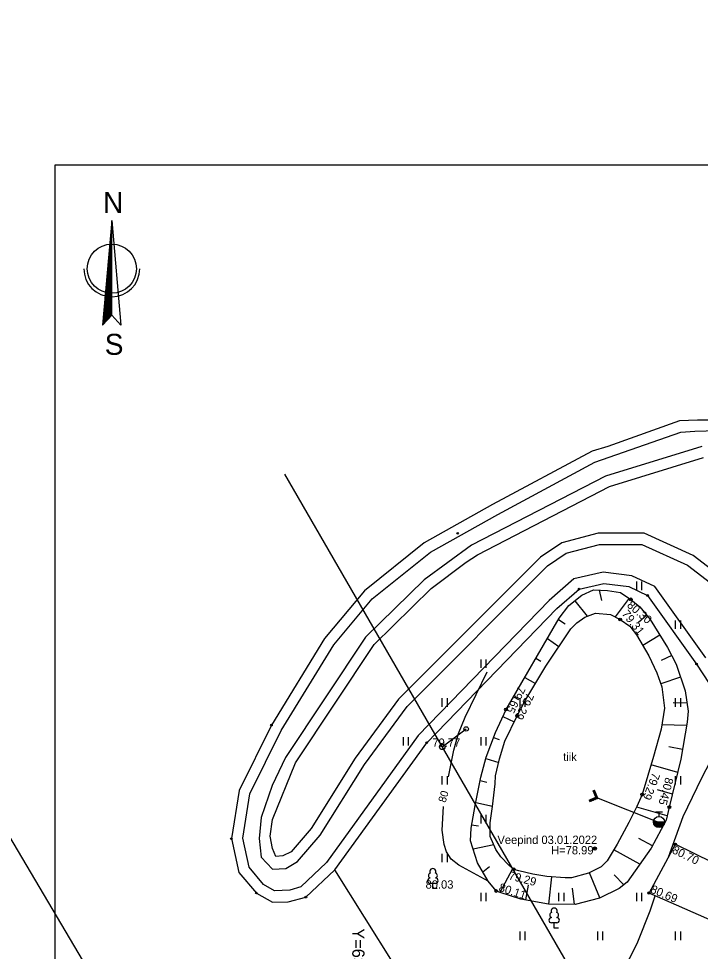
# Model space of a CAD drawing. Extents: x 635520 to 641285, y 6458433 to 6466834.
# Drawn here: x 637470.5 to 637531.9, y 6462656.9 to 6462740.8 of the extents above; entities that cross this region are included whole.
import ezdxf

# ---------------------------------------------------------------- set-up
doc = ezdxf.new("R2010")
doc.units = 0
for name, color, linetype in [('ABIJOONIS_TT_info', 7, 'Continuous'), ('Default', 7, 'Continuous'), ('HALJASTUS', 7, 'Continuous'), ('HORISONTAAL-EH2000', 7, 'Continuous'), ('KORGUS-EH2000', 7, 'Continuous'), ('MOOTMPUNKT', 7, 'Continuous'), ('MPOHULIIN', 7, 'Continuous'), ('PIIR', 7, 'Continuous'), ('POST', 7, 'Continuous'), ('PUU', 7, 'Continuous'), ('RELJEEF', 7, 'Continuous'), ('TEE', 7, 'Continuous'), ('TTRASS', 7, 'Continuous'), ('VEEKOGU', 7, 'Continuous'), ('VKAEV', 7, 'Continuous'), ('VORK', 7, 'Continuous'), ('VORMISTUS', 7, 'Continuous'), ('VTRASS', 7, 'Continuous')]:
    doc.layers.add(name, color=color, linetype=linetype)

# ---------------------------------------------------------------- blocks, each defined once
blk = doc.blocks.new('TUPOST')
at = {"layer": 'Default'}
blk.add_circle((0, 0), 40, dxfattribs=at)
blk = doc.blocks.new('LEHTP1')
at = {"layer": 'Default'}
for p, q in [((48, 95), (-48, 95)), ((0, 0), (0, 95)), ((76, 0), (0, 0))]:
    blk.add_line(p, q, dxfattribs=at)
for centre, radius, start, end in [((0, 304), 55.4, 332.5799, 207.4201), ((-47, 142), 47.5, 90.0016, 269.3953), ((-34, 235), 46.5, 109.0217, 253.1415), ((34, 235), 46.5, 286.8508, 70.9859), ((47, 142), 47.5, 270.6047, 89.9984)]:
    blk.add_arc(centre, radius, start, end, dxfattribs=at)
blk = doc.blocks.new('PUPOST')
at = {"layer": 'Default'}
blk.add_circle((0, 0), 50, dxfattribs=at)

msp = doc.modelspace()

# ---------------------------------------------------------------- linework, layer by layer
at = {"layer": 'ABIJOONIS_TT_info'}
msp.add_lwpolyline([(637533.242, 6462651.46), (637506.977, 6462651.46), (637498.977, 6462664.246)], dxfattribs=at)
at = {"layer": 'HALJASTUS'}
for p, q in [((637526.125, 6462690.179), (637526.125, 6462689.418)), ((637526.58, 6462690.179), (637526.58, 6462689.418)), ((637529.625, 6462686.679), (637529.625, 6462685.918)), ((637530.08, 6462686.679), (637530.08, 6462685.918)), ((637512.125, 6462683.179), (637512.125, 6462682.418)), ((637512.58, 6462683.179), (637512.58, 6462682.418)), ((637508.625, 6462679.679), (637508.625, 6462678.918)), ((637509.08, 6462679.679), (637509.08, 6462678.918)), ((637515.625, 6462679.679), (637515.625, 6462678.918)), ((637516.08, 6462679.679), (637516.08, 6462678.918)), ((637529.625, 6462679.679), (637529.625, 6462678.918)), ((637530.08, 6462679.679), (637530.08, 6462678.918)), ((637505.125, 6462676.179), (637505.125, 6462675.418)), ((637505.58, 6462676.179), (637505.58, 6462675.418)), ((637512.125, 6462676.179), (637512.125, 6462675.418)), ((637512.58, 6462676.179), (637512.58, 6462675.418)), ((637508.625, 6462672.679), (637508.625, 6462671.918)), ((637509.08, 6462672.679), (637509.08, 6462671.918)), ((637529.625, 6462672.679), (637529.625, 6462671.918)), ((637530.08, 6462672.679), (637530.08, 6462671.918)), ((637512.125, 6462669.179), (637512.125, 6462668.418)), ((637512.58, 6462669.179), (637512.58, 6462668.418)), ((637508.625, 6462665.679), (637508.625, 6462664.918)), ((637509.08, 6462665.679), (637509.08, 6462664.918)), ((637512.125, 6462662.179), (637512.125, 6462661.418)), ((637512.58, 6462662.179), (637512.58, 6462661.418)), ((637519.125, 6462662.179), (637519.125, 6462661.418)), ((637519.58, 6462662.179), (637519.58, 6462661.418)), ((637526.125, 6462662.179), (637526.125, 6462661.418)), ((637526.58, 6462662.179), (637526.58, 6462661.418)), ((637515.625, 6462658.679), (637515.625, 6462657.918)), ((637516.08, 6462658.679), (637516.08, 6462657.918)), ((637522.625, 6462658.679), (637522.625, 6462657.918)), ((637523.08, 6462658.679), (637523.08, 6462657.918)), ((637529.625, 6462658.679), (637529.625, 6462657.918)), ((637530.08, 6462658.679), (637530.08, 6462657.918))]:
    msp.add_line(p, q, dxfattribs=at)
at = {"layer": 'HORISONTAAL-EH2000'}
for points in [[(637529.002, 6462665.379), (637530.332, 6462669.05), (637532.004, 6462672.513), (637534.683, 6462677.657), (637535.764, 6462680.305), (637536.171, 6462681.668), (637536.465, 6462683.065), (637537.365, 6462688.606), (637538.265, 6462694.148)], [(637509.218, 6462672.609), (637509.695, 6462675.001), (637510.123, 6462676.52), (637510.711, 6462677.976), (637511.701, 6462680.013), (637512.692, 6462682.051)], [(637512.773, 6462663.225), (637511.453, 6462663.942), (637510.132, 6462664.658), (637509.452, 6462665.208), (637509.044, 6462665.849), (637508.812, 6462666.509), (637508.635, 6462667.817), (637508.754, 6462669.938)], [(637519.084, 6462646.472), (637521.794, 6462650.521), (637524.503, 6462654.57), (637525.502, 6462656.237), (637526.253, 6462657.761), (637527.366, 6462660.535), (637527.824, 6462661.903)]]:
    msp.add_lwpolyline(points, dxfattribs=at)
at = {"layer": 'KORGUS-EH2000'}
for centre, radius in [((637525.615, 6462688.58), 0.125), ((637524.66, 6462686.769), 0.125), ((637514.387, 6462678.66), 0.125), ((637515.386, 6462678.102), 0.125), ((637526.642, 6462671.006), 0.125), ((637529.088, 6462669.87), 0.125), ((637529.629, 6462666.543), 0.1), ((637515.087, 6462664.283), 0.125), ((637513.507, 6462662.335), 0.125), ((637527.262, 6462662.15), 0.1)]:
    msp.add_circle(centre, radius, dxfattribs=at)
at = {"layer": 'MOOTMPUNKT'}
for centre in [(637510.042, 6462694.531), (637520.963, 6462689.513), (637527.124, 6462688.936), (637531.535, 6462682.758), (637493.278, 6462677.266), (637507.246, 6462675.679), (637489.669, 6462667.049), (637522.373, 6462666.15), (637529.629, 6462666.543), (637491.917, 6462662.153), (637527.262, 6462662.15), (637496.376, 6462661.782)]:
    msp.add_circle(centre, 0.075, dxfattribs=at)
at = {"layer": 'MPOHULIIN'}
msp.add_lwpolyline([(637667.085, 6462495.579), (637601.464, 6462532.58), (637598.755, 6462539.191), (637587.763, 6462545.269), (637558.977, 6462591.434), (637533.22, 6462632.784), (637494.477, 6462699.839)], dxfattribs=at)
at = {"layer": 'PIIR'}
msp.add_lwpolyline([(637353.13, 6462864.54), (637469.54, 6462931.01), (637486.6, 6462884.52), (637514.77, 6462809.68), (637536.13, 6462756.21), (637550.61, 6462721.37), (637554.32, 6462722.87), (637557.03, 6462716.49), (637580.65, 6462661.56), (637606.05, 6462602.89), (637648.76, 6462501.82), (637606.05, 6462465.7), (637564.16, 6462430.62), (637503.74, 6462382.86), (637468.12, 6462357.68), (637436.35, 6462338.64), (637420.75, 6462347.57), (637461.84, 6462371.62), (637500.69, 6462455.68), (637521.04, 6462521.2), (637545.47, 6462531.18), (637521.85, 6462579.03), (637482.8, 6462645.08)], close=True, dxfattribs=at)
at = {"layer": 'POST'}
msp.add_lwpolyline([(637508.648, 6462675.312), (637510.804, 6462676.922)], dxfattribs=at)
at = {"layer": 'RELJEEF'}
for p, q in [((637522.759, 6462689.415), (637522.993, 6462688.47)), ((637520.59, 6462688.461), (637521.697, 6462687.063)), ((637525.462, 6462688.684), (637524.203, 6462687.001)), ((637527.057, 6462687.147), (637526.308, 6462686.514)), ((637519.119, 6462686.784), (637519.723, 6462686.365)), ((637518.11, 6462685.05), (637519.155, 6462684.325)), ((637528.247, 6462685.354), (637526.697, 6462684.429)), ((637517.085, 6462683.292), (637517.514, 6462683.032)), ((637529.304, 6462683.518), (637528.342, 6462683.092)), ((637516.071, 6462681.551), (637517.038, 6462681.006)), ((637530.105, 6462681.566), (637528.322, 6462680.988)), ((637515.064, 6462679.823), (637515.504, 6462679.575)), ((637530.678, 6462679.225), (637529.43, 6462679.268)), ((637514.097, 6462678.032), (637515.118, 6462677.545)), ((637530.643, 6462677.225), (637528.418, 6462677.302)), ((637513.264, 6462676.138), (637513.757, 6462675.98)), ((637530.275, 6462675.065), (637529.052, 6462675.297)), ((637512.579, 6462674.257), (637513.732, 6462673.888)), ((637529.839, 6462672.997), (637527.448, 6462673.678)), ((637512.062, 6462672.285), (637512.663, 6462672.135)), ((637529.372, 6462671.051), (637528.036, 6462671.431)), ((637511.663, 6462670.308), (637513.166, 6462669.975)), ((637528.9, 6462669.106), (637526.149, 6462669.889)), ((637511.293, 6462668.29), (637511.909, 6462668.21)), ((637527.561, 6462666.407), (637526.35, 6462667.068)), ((637511.43, 6462666.129), (637513.279, 6462666.518)), ((637526.434, 6462664.743), (637524.08, 6462666.03)), ((637512.299, 6462664.054), (637512.895, 6462664.533)), ((637513.868, 6462662.216), (637515.013, 6462664.346)), ((637518.237, 6462661.16), (637518.507, 6462663.599)), ((637522.841, 6462661.713), (637521.908, 6462663.98)), ((637524.999, 6462662.892), (637524.11, 6462663.803)), ((637516.157, 6462661.526), (637516.415, 6462662.867)), ((637520.551, 6462661.113), (637520.386, 6462662.596))]:
    msp.add_line(p, q, dxfattribs=at)
msp.add_lwpolyline([(637513.785, 6462662.243), (637513.507, 6462662.335), (637512.773, 6462663.225), (637511.829, 6462664.875), (637511.2, 6462666.85), (637511.239, 6462667.989), (637511.608, 6462670.037), (637512.124, 6462672.594), (637512.611, 6462674.373), (637513.433, 6462676.596), (637514.387, 6462678.66), (637519.187, 6462686.9), (637520.046, 6462688.027), (637521.222, 6462688.964), (637522.261, 6462689.44), (637523.513, 6462689.376), (637524.705, 6462689.197), (637525.615, 6462688.58), (637526.437, 6462687.905), (637527.368, 6462686.765), (637528.933, 6462684.252), (637529.692, 6462682.75), (637530.528, 6462680.354), (637530.771, 6462678.524), (637530.693, 6462677.518), (637530.127, 6462674.198), (637529.088, 6462669.87), (637528.806, 6462668.724), (637527.439, 6462666.181), (637525.304, 6462663.126), (637524.57, 6462662.563), (637522.801, 6462661.694), (637520.626, 6462661.111), (637518.199, 6462661.161), (637515.722, 6462661.603), (637513.785, 6462662.243)], dxfattribs=at)
at = {"layer": 'TEE'}
msp.add_lwpolyline([(637565.12, 6462645.328), (637545.797, 6462654.01), (637527.262, 6462662.15), (637529.629, 6462666.543), (637547.75, 6462657.658), (637558.396, 6462652.238), (637564.546, 6462651.505)], dxfattribs=at)
at = {"layer": 'TTRASS'}
for points in [[(637534.616, 6462704.716), (637531.616, 6462704.716), (637529.992, 6462704.647), (637523.542, 6462702.344), (637522.134, 6462701.932), (637513.157, 6462697.108), (637507.026, 6462693.668), (637501.638, 6462689.344), (637498.061, 6462685.067), (637493.278, 6462677.266), (637490.365, 6462671.394), (637489.669, 6462667.049), (637490.338, 6462664.013), (637491.917, 6462662.153), (637493.357, 6462661.317), (637494.785, 6462661.345), (637496.376, 6462661.782), (637498.977, 6462664.246), (637507.246, 6462675.679), (637518.956, 6462687.766), (637520.963, 6462689.513), (637523.183, 6462690.018), (637525.439, 6462689.726), (637527.124, 6462688.936), (637531.535, 6462682.758), (637537.298, 6462673.951)], [(637532.361, 6462683.323), (637527.786, 6462689.73), (637525.722, 6462690.697), (637523.135, 6462691.033), (637520.496, 6462690.432), (637518.267, 6462688.493), (637506.478, 6462676.323), (637498.222, 6462664.907), (637495.915, 6462662.722), (637494.924, 6462662.419), (637493.554, 6462662.359), (637492.568, 6462662.932), (637491.261, 6462664.471), (637490.687, 6462667.078), (637491.328, 6462671.086), (637494.154, 6462676.781), (637498.875, 6462684.481), (637502.341, 6462688.626), (637507.587, 6462692.836), (637513.639, 6462696.232), (637522.386, 6462700.932), (637530.134, 6462703.645), (637531.394, 6462703.715), (637535.5, 6462703.842)], [(637532.026, 6462702.354), (637523.328, 6462699.669), (637511.286, 6462693.45), (637507.013, 6462690.335), (637501.74, 6462685.175), (637494.54, 6462674.354), (637493.337, 6462671.828), (637492.357, 6462668.96), (637492.166, 6462667.051), (637492.357, 6462665.38), (637493.379, 6462664.311), (637494.571, 6462664.36), (637495.609, 6462664.975), (637497.653, 6462667.37), (637501.636, 6462673.716), (637505.477, 6462678.943), (637518.123, 6462691.613), (637519.815, 6462692.735), (637522.815, 6462693.532), (637526.61, 6462693.532), (637530.724, 6462691.667), (637537.088, 6462686.774)], [(637537.676, 6462687.583), (637531.242, 6462692.531), (637526.826, 6462694.532), (637522.684, 6462694.532), (637519.399, 6462693.659), (637517.486, 6462692.39), (637504.716, 6462679.596), (637500.808, 6462674.278), (637496.845, 6462667.963), (637495.04, 6462665.849), (637494.292, 6462665.493), (637493.68, 6462665.444), (637493.357, 6462666.168), (637493.174, 6462667.276), (637493.357, 6462668.766), (637495.429, 6462673.884), (637502.515, 6462684.533), (637507.66, 6462689.57), (637510.816, 6462691.921), (637511.813, 6462692.597), (637523.708, 6462698.739), (637532.177, 6462701.354)]]:
    msp.add_lwpolyline(points, dxfattribs=at)
at = {"layer": 'VEEKOGU'}
msp.add_lwpolyline([(637515.547, 6462664.163), (637515.087, 6462664.283), (637514.63, 6462664.669), (637513.924, 6462665.421), (637513.468, 6462666.081), (637512.971, 6462667.232), (637512.969, 6462668.456), (637513.162, 6462669.949), (637513.409, 6462671.983), (637513.453, 6462672.697), (637513.812, 6462674.231), (637514.286, 6462675.814), (637515.386, 6462678.102), (637516.085, 6462679.432), (637517.975, 6462682.555), (637520.234, 6462685.944), (637520.759, 6462686.477), (637521.488, 6462686.98), (637522.429, 6462687.354), (637523.789, 6462687.212), (637524.66, 6462686.769), (637525.54, 6462686.155), (637526.135, 6462685.396), (637527.246, 6462683.485), (637527.949, 6462681.981), (637528.427, 6462680.706), (637528.653, 6462678.775), (637528.353, 6462676.894), (637527.677, 6462674.434), (637526.642, 6462671.006), (637526.168, 6462669.927), (637525.436, 6462668.503), (637524.39, 6462666.549), (637523.501, 6462665.06), (637522.965, 6462664.508), (637521.802, 6462663.927), (637520.297, 6462663.53), (637519.704, 6462663.516), (637518.051, 6462663.63), (637516.797, 6462663.835), (637515.547, 6462664.163)], dxfattribs=at)
msp.add_circle((637522.373, 6462666.15), 0.15, dxfattribs=at)
at = {"layer": 'VKAEV'}
for p, q in [((637527.86, 6462669.447), (637528.46, 6462669.447)), ((637528.16, 6462669.047), (637528.16, 6462669.447)), ((637527.66, 6462668.547), (637528.66, 6462668.547))]:
    msp.add_line(p, q, dxfattribs=at)
msp.add_circle((637528.16, 6462668.547), 0.5, dxfattribs=at)
for radius in [0.475, 0.45, 0.425, 0.4, 0.375, 0.35, 0.325, 0.3, 0.275, 0.25, 0.225, 0.2, 0.175, 0.15, 0.125, 0.1, 0.075, 0.05]:
    msp.add_arc((637528.16, 6462668.547), radius, 180, 0, dxfattribs=at)
at = {"layer": 'VORMISTUS'}
for p, q in [((637478.905, 6462722.693), (637478.08, 6462713.267)), ((637478.883, 6462722.444), (637478.905, 6462722.444)), ((637478.891, 6462722.538), (637478.905, 6462722.538)), ((637478.9, 6462722.633), (637478.905, 6462722.633)), ((637478.905, 6462722.693), (637479.73, 6462713.267)), ((637478.905, 6462714.155), (637478.905, 6462722.693)), ((637478.809, 6462721.592), (637478.905, 6462721.592)), ((637478.817, 6462721.687), (637478.905, 6462721.687)), ((637478.825, 6462721.781), (637478.905, 6462721.781)), ((637478.834, 6462721.876), (637478.905, 6462721.876)), ((637478.842, 6462721.971), (637478.905, 6462721.971)), ((637478.85, 6462722.065), (637478.905, 6462722.065)), ((637478.858, 6462722.16), (637478.905, 6462722.16)), ((637478.867, 6462722.254), (637478.905, 6462722.254)), ((637478.875, 6462722.349), (637478.905, 6462722.349)), ((637478.734, 6462720.741), (637478.905, 6462720.741)), ((637478.742, 6462720.835), (637478.905, 6462720.835)), ((637478.751, 6462720.93), (637478.905, 6462720.93)), ((637478.759, 6462721.024), (637478.905, 6462721.024)), ((637478.767, 6462721.119), (637478.905, 6462721.119)), ((637478.776, 6462721.214), (637478.905, 6462721.214)), ((637478.784, 6462721.308), (637478.905, 6462721.308)), ((637478.792, 6462721.403), (637478.905, 6462721.403)), ((637478.8, 6462721.497), (637478.905, 6462721.497)), ((637478.66, 6462719.889), (637478.905, 6462719.889)), ((637478.668, 6462719.984), (637478.905, 6462719.984)), ((637478.676, 6462720.078), (637478.905, 6462720.078)), ((637478.685, 6462720.173), (637478.905, 6462720.173)), ((637478.693, 6462720.267), (637478.905, 6462720.267)), ((637478.701, 6462720.362), (637478.905, 6462720.362)), ((637478.709, 6462720.457), (637478.905, 6462720.457)), ((637478.718, 6462720.551), (637478.905, 6462720.551)), ((637478.726, 6462720.646), (637478.905, 6462720.646)), ((637478.585, 6462719.037), (637478.905, 6462719.037)), ((637478.593, 6462719.132), (637478.905, 6462719.132)), ((637478.602, 6462719.227), (637478.905, 6462719.227)), ((637478.61, 6462719.321), (637478.905, 6462719.321)), ((637478.618, 6462719.416), (637478.905, 6462719.416)), ((637478.627, 6462719.511), (637478.905, 6462719.511)), ((637478.635, 6462719.605), (637478.905, 6462719.605)), ((637478.643, 6462719.7), (637478.905, 6462719.7)), ((637478.651, 6462719.794), (637478.905, 6462719.794)), ((637478.511, 6462718.186), (637478.905, 6462718.186)), ((637478.519, 6462718.28), (637478.905, 6462718.28)), ((637478.527, 6462718.375), (637478.905, 6462718.375)), ((637478.536, 6462718.47), (637478.905, 6462718.47)), ((637478.544, 6462718.564), (637478.905, 6462718.564)), ((637478.552, 6462718.659), (637478.905, 6462718.659)), ((637478.56, 6462718.754), (637478.905, 6462718.754)), ((637478.569, 6462718.848), (637478.905, 6462718.848)), ((637478.577, 6462718.943), (637478.905, 6462718.943)), ((637478.436, 6462717.334), (637478.905, 6462717.334)), ((637478.444, 6462717.429), (637478.905, 6462717.429)), ((637478.453, 6462717.524), (637478.905, 6462717.524)), ((637478.461, 6462717.618), (637478.905, 6462717.618)), ((637478.469, 6462717.713), (637478.905, 6462717.713)), ((637478.478, 6462717.807), (637478.905, 6462717.807)), ((637478.486, 6462717.902), (637478.905, 6462717.902)), ((637478.494, 6462717.997), (637478.905, 6462717.997)), ((637478.502, 6462718.091), (637478.905, 6462718.091)), ((637478.362, 6462716.483), (637478.905, 6462716.483)), ((637478.37, 6462716.577), (637478.905, 6462716.577)), ((637478.378, 6462716.672), (637478.905, 6462716.672)), ((637478.386, 6462716.767), (637478.905, 6462716.767)), ((637478.395, 6462716.861), (637478.905, 6462716.861)), ((637478.403, 6462716.956), (637478.905, 6462716.956)), ((637478.411, 6462717.05), (637478.905, 6462717.05)), ((637478.42, 6462717.145), (637478.905, 6462717.145)), ((637478.428, 6462717.24), (637478.905, 6462717.24)), ((637478.295, 6462715.726), (637478.905, 6462715.726)), ((637478.304, 6462715.82), (637478.905, 6462715.82)), ((637478.312, 6462715.915), (637478.905, 6462715.915)), ((637478.32, 6462716.01), (637478.905, 6462716.01)), ((637478.329, 6462716.104), (637478.905, 6462716.104)), ((637478.337, 6462716.199), (637478.905, 6462716.199)), ((637478.345, 6462716.294), (637478.905, 6462716.294)), ((637478.353, 6462716.388), (637478.905, 6462716.388)), ((637478.221, 6462714.874), (637478.905, 6462714.874)), ((637478.229, 6462714.969), (637478.905, 6462714.969)), ((637478.238, 6462715.063), (637478.905, 6462715.063)), ((637478.246, 6462715.158), (637478.905, 6462715.158)), ((637478.254, 6462715.253), (637478.905, 6462715.253)), ((637478.262, 6462715.347), (637478.905, 6462715.347)), ((637478.271, 6462715.442), (637478.905, 6462715.442)), ((637478.279, 6462715.537), (637478.905, 6462715.537)), ((637478.287, 6462715.631), (637478.905, 6462715.631)), ((637478.08, 6462713.267), (637478.905, 6462714.155)), ((637478.146, 6462714.023), (637478.782, 6462714.023)), ((637478.155, 6462714.117), (637478.87, 6462714.117)), ((637478.163, 6462714.212), (637478.905, 6462714.212)), ((637478.171, 6462714.307), (637478.905, 6462714.307)), ((637478.18, 6462714.401), (637478.905, 6462714.401)), ((637478.188, 6462714.496), (637478.905, 6462714.496)), ((637478.196, 6462714.59), (637478.905, 6462714.59)), ((637478.204, 6462714.685), (637478.905, 6462714.685)), ((637478.213, 6462714.78), (637478.905, 6462714.78)), ((637478.905, 6462714.155), (637479.73, 6462713.267)), ((637478.088, 6462713.36), (637478.167, 6462713.36)), ((637478.097, 6462713.455), (637478.255, 6462713.455)), ((637478.105, 6462713.55), (637478.343, 6462713.55)), ((637478.113, 6462713.644), (637478.431, 6462713.644)), ((637478.122, 6462713.739), (637478.519, 6462713.739)), ((637478.13, 6462713.833), (637478.606, 6462713.833)), ((637478.138, 6462713.928), (637478.694, 6462713.928))]:
    msp.add_line(p, q, dxfattribs=at)
msp.add_lwpolyline([(637671.305, 6462584.194), (637473.805, 6462584.194), (637473.805, 6462727.694), (637671.305, 6462727.694), (637671.305, 6462584.194)], dxfattribs=at)
msp.add_circle((637478.905, 6462718.346), 2.208, dxfattribs=at)
msp.add_arc((637478.905, 6462718.346), 2.523, 180, 0, dxfattribs=at)
at = {"layer": 'VTRASS'}
for p, q in [((637522.227, 6462671.354), (637522.359, 6462671.408)), ((637522.472, 6462670.767), (637522.227, 6462671.354)), ((637522.23, 6462671.348), (637522.389, 6462671.337)), ((637522.24, 6462671.323), (637522.399, 6462671.311)), ((637522.251, 6462671.297), (637522.41, 6462671.285)), ((637522.262, 6462671.271), (637522.421, 6462671.259)), ((637522.269, 6462671.371), (637522.378, 6462671.363)), ((637522.273, 6462671.245), (637522.432, 6462671.234)), ((637522.283, 6462671.219), (637522.442, 6462671.208)), ((637522.565, 6462670.728), (637522.293, 6462671.381)), ((637522.294, 6462671.193), (637522.453, 6462671.182)), ((637522.305, 6462671.168), (637522.464, 6462671.156)), ((637522.32, 6462671.392), (637522.367, 6462671.389)), ((637522.659, 6462670.69), (637522.359, 6462671.408)), ((637521.885, 6462670.522), (637522.472, 6462670.767)), ((637521.885, 6462670.522), (637521.94, 6462670.39)), ((637521.886, 6462670.521), (637522.199, 6462670.498)), ((637521.897, 6462670.495), (637522.148, 6462670.477)), ((637521.907, 6462670.469), (637522.097, 6462670.456)), ((637521.913, 6462670.456), (637522.565, 6462670.728)), ((637521.918, 6462670.443), (637522.045, 6462670.434)), ((637521.929, 6462670.417), (637521.994, 6462670.413)), ((637521.935, 6462670.542), (637522.25, 6462670.52)), ((637521.94, 6462670.39), (637522.659, 6462670.69)), ((637521.986, 6462670.564), (637522.302, 6462670.541)), ((637522.037, 6462670.585), (637522.353, 6462670.563)), ((637522.089, 6462670.607), (637522.404, 6462670.584)), ((637522.14, 6462670.628), (637522.455, 6462670.605)), ((637522.191, 6462670.649), (637522.507, 6462670.627)), ((637522.242, 6462670.671), (637522.558, 6462670.648)), ((637522.294, 6462670.692), (637522.609, 6462670.67)), ((637522.316, 6462671.142), (637522.475, 6462671.13)), ((637522.327, 6462671.116), (637522.486, 6462671.104)), ((637522.337, 6462671.09), (637522.496, 6462671.079)), ((637522.345, 6462670.714), (637522.658, 6462670.691)), ((637522.348, 6462671.064), (637522.507, 6462671.053)), ((637522.359, 6462671.038), (637522.518, 6462671.027)), ((637522.37, 6462671.013), (637522.529, 6462671.001)), ((637522.38, 6462670.987), (637522.54, 6462670.975)), ((637522.391, 6462670.961), (637522.55, 6462670.949)), ((637522.396, 6462670.735), (637522.647, 6462670.717)), ((637522.402, 6462670.935), (637522.561, 6462670.924)), ((637522.413, 6462670.909), (637522.572, 6462670.898)), ((637522.424, 6462670.883), (637522.583, 6462670.872)), ((637522.434, 6462670.857), (637522.593, 6462670.846)), ((637522.445, 6462670.832), (637522.604, 6462670.82)), ((637522.448, 6462670.756), (637522.637, 6462670.743)), ((637522.456, 6462670.806), (637522.615, 6462670.794)), ((637522.467, 6462670.78), (637522.626, 6462670.769))]:
    msp.add_line(p, q, dxfattribs=at)
msp.add_lwpolyline([(637528.137, 6462668.489), (637522.565, 6462670.728)], dxfattribs=at)

# ---------------------------------------------------------------- block references
at = {"layer": 'POST', "xscale": 0.005, "yscale": 0.005}
for name, p in [('TUPOST', (637510.804, 6462676.922)), ('PUPOST', (637508.648, 6462675.312))]:
    msp.add_blockref(name, p, dxfattribs=at)
at = {"layer": 'PUU', "xscale": 0.005008430245422357, "yscale": 0.005008430245422357}
for p in [(637507.808, 6462662.548), (637518.721, 6462658.997)]:
    msp.add_blockref('LEHTP1', p, dxfattribs=at)

# ---------------------------------------------------------------- texts
at = {"layer": 'HORISONTAAL-EH2000'}
msp.add_text('80', height=0.7, rotation=73.23844, dxfattribs=at).set_placement((637508.941, 6462670.24))
at = {"layer": 'KORGUS-EH2000'}
for s, rotation, p in [('80.30', 318.89224, (637525.215, 6462687.966)), ('79.31', 308.06151, (637524.768, 6462687.267)), ('79.65', 243.90457, (637515.501, 6462680.825)), ('79.29', 243.84826, (637516.278, 6462680.231)), ('79.29', 249.08219, (637527.58, 6462673.05)), ('80.45', 255.03633, (637528.756, 6462672.609)), ('80.70', 333.80109, (637529.27, 6462665.782)), ('79.29', 345.32311, (637514.573, 6462663.402)), ('80.11', 341.71917, (637513.673, 6462662.349)), ('80.69', 337.05112, (637527.32, 6462662.216))]:
    msp.add_text(s, height=0.75, rotation=rotation, dxfattribs=at).set_placement(p)
for s, p in [('79.77', (637507.763, 6462675.312)), ('80.03', (637507.146, 6462662.548))]:
    msp.add_text(s, height=0.75, dxfattribs=at).set_placement(p)
at = {"layer": 'VEEKOGU'}
for s, p in [('tiik', (637519.534, 6462674.036)), ('Veepind 03.01.2022', (637513.616, 6462666.567)), ('H=78.99', (637518.445, 6462665.628))]:
    msp.add_text(s, height=0.75, dxfattribs=at).set_placement(p)
at = {"layer": 'VORK'}
msp.add_text('Y=637500', height=1.1, rotation=270, dxfattribs=at).set_placement((637500.55, 6462658.979))
at = {"layer": 'VORMISTUS'}
for s, p in [('N', (637478.113, 6462723.358)), ('S', (637478.269, 6462710.59))]:
    msp.add_text(s, height=1.892, dxfattribs=at).set_placement(p)

doc.saveas('drawing.dxf')
